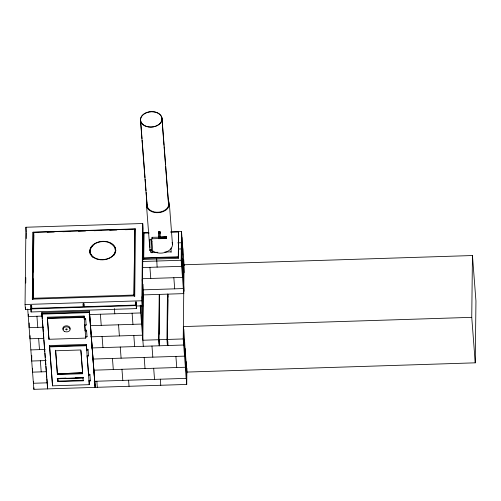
<?xml version="1.0" encoding="UTF-8"?>
<svg xmlns="http://www.w3.org/2000/svg" width="501" height="501" viewBox="0 0 501 501"><rect width="100%" height="100%" fill="white"/><g stroke="black" fill="none" stroke-linecap="round" stroke-linejoin="round"><path stroke-width="0.75" d="M152.047 237.555L152.122 239.027L152.066 237.299L166.52 237.086L166.539 238.57L166.52 237.086M31.669 309.361L25.438 309.562L25.05 304.508L25.927 227.247L142.722 223.509L143.111 228.562L142.234 305.823L136.003 306.017M25.438 309.562L25.463 307.219M25.739 283.027L25.802 277.567M26.246 238.545L26.309 233.084M28.306 314.196L28.281 316.544L42.309 316.093M29.19 322.976L29.133 327.66L43.556 327.197M30.029 335.657L29.991 338.782L43.687 338.344M30.893 305.334L31.131 308.365L83.128 306.75L83.166 303.656L83.886 303.637L83.849 306.725L135.402 305.078L135.433 301.984L136.153 301.959L136.391 304.996L136.347 308.597L31.087 311.973L30.893 305.334L31.619 305.309L31.851 308.347M31.087 311.973L31.131 308.365M31.582 308.403L31.619 305.309M33.079 232.17L32.321 299.128L134.694 295.847L134.731 296.354L135.452 228.888L33.079 232.17L32.358 299.629M31.763 355.553L31.701 361.027L46.123 360.563M33.31 278.925L33.085 299.091L33.767 232.358L134.706 229.126L134.017 295.859L134.706 229.126M33.392 271.949L33.811 234.719M32.603 368.235L32.559 372.143L46.255 371.704M33.429 381.718L33.417 383.265L47.708 382.808M186.911 368.16L186.723 384.436L33.88 389.333L33.899 387.818M41.84 312.561L41.821 314.108L89.403 312.586L95.159 387.398L89.422 311.033L41.84 312.561L42.322 318.793M85.715 336.766L85.696 338.106L48.929 339.283L47.351 317.221L84.118 316.043L84.287 319.206M48.929 339.283L48.941 337.943M89.297 383.321L89.278 384.662L52.511 385.839L49.53 345.577L86.297 344.4L86.648 349.83M52.511 385.839L52.524 384.499M57.421 374.535L55.598 350.262L57.421 374.535L82.659 373.727L82.665 373.214L57.427 374.022M57.972 381.098L83.21 380.29L83.204 380.804L57.966 381.612L57.797 378.825M82.646 372.8L57.415 373.815L82.646 372.8L80.955 350.769M85.696 338.106L84.118 316.043M89.278 384.662L86.297 344.4M87.581 362.624L87.587 362.11M89.403 312.586L89.422 311.033M94.77 382.344L94.777 381.831M136.347 308.597L136.153 301.959M140.837 305.122L140.75 312.937L89.078 314.59M141.821 305.303L141.608 324.059L90.606 325.694M142.234 305.823L141.846 300.763L142.722 223.509M143.035 284.324L142.459 335.182L90.706 336.835M149.254 232.984L143.868 233.153L143.624 258.384L178.231 257.276M178.513 232.552L178.312 258.284L143.706 259.393L143.868 233.153M149.824 250.212L149.937 239.91M150.876 250.976L150.857 252.498L157.846 252.272M151.552 250.156L151.671 239.854M156.688 258.723L157.126 267.102M160.038 236.986A0.864 0.607 0.6 0 1 160.176 237.286L160.132 236.679L158.397 236.735L158.435 237.205A0.864 0.607 0.6 0 1 159.888 236.867M158.504 232.195L158.448 237.342L158.397 236.735M159.262 236.71L159.324 231.556M158.711 339.728L159.224 294.4L143.367 294.907L142.848 340.235L158.711 339.728L159.18 345.79M159.468 345.784L158.999 339.716L159.512 294.394L167.447 294.137L167.91 300.205L167.678 320.521M160.232 232.138L160.12 237.299L166.495 236.867M159.199 344.231L159.243 340.323M159.312 334.067L159.569 311.409M159.487 344.218L159.531 340.311M167.585 329.119L167.397 345.527L166.933 339.465L167.447 294.137M167.873 341.607L167.829 345.515L167.365 339.446L167.879 294.125L183.735 293.617M171.079 252.354L171.085 248.051M178.312 258.284L178.475 232.044L170.785 232.295M183.748 293.749L181.174 260.251L181.5 231.412L170.772 231.756M181.963 237.474L181.638 266.319L142.704 267.565M182.821 248.596L182.496 277.441L142.841 278.713M183.679 259.718L183.347 288.563L142.973 289.854M186.723 384.436L183.222 338.939L184.067 264.772L472.449 255.535L475.95 301.026L475.249 362.83L186.867 372.074L183.366 326.577L471.748 317.34L475.249 362.83M183.867 329.376L183.692 345.007L91.558 347.957M184.706 342.202L184.55 356.13L93.224 359.054M185.614 348.709L185.401 367.246L94.082 370.176M186.447 361.747L186.259 378.368L94.188 381.317M471.748 317.34L472.449 255.535M158.479 238.708L166.551 238.539M33.116 232.677L38.59 232.502M47.182 232.226L54.214 232.001M62.813 231.725L69.846 231.5M78.444 231.224L85.477 230.999M94.075 230.723L101.108 230.498M109.7 230.222L116.739 229.997M125.331 229.721L132.364 229.496M143.392 232.633L148.678 232.464M160.126 237.161L166.507 236.948M161.623 238.288L163.739 238.219M152.085 238.783L166.557 238.307M158.429 238.576L166.557 238.451M177.767 242.86L181.368 242.741L181.838 248.809M178.419 249.016L181.299 248.922L181.769 254.99M164.829 252.047L171.041 251.853M178.193 256.769L143.587 257.877L143.706 259.393M142.309 261.497L181.174 260.251M33.022 298.283L133.955 295.051M25.05 304.508L141.846 300.763M135.671 305.015L136.391 304.996M30.855 308.942L136.115 305.566M47.338 318.047L84.112 316.87M47.332 318.561L84.105 317.383M158.999 339.716L166.933 339.465M167.365 339.446L183.222 338.939M49.524 346.404L86.291 345.227M49.518 346.917L86.285 345.74M30.849 349.905L45.14 349.447M55.592 350.775L80.83 349.967L82.659 373.727M59.857 378.311L66.026 378.117M75.282 377.817L81.45 377.622M57.183 378.775L83.586 377.929M152.861 251.014L155.216 252.241A11.479 8.173 -4.4 0 0 166.683 251.871L169.069 250.494A11.479 8.173 -4.4 0 0 172.125 242.49M181.5 231.412L184.13 265.649M181.894 243.655L182.752 254.777M183.604 265.899L184.117 272.569M182.702 258.898L183.56 270.02M181.706 260.138L182.564 271.26M183.422 282.382L184.105 291.275M178.475 232.044L178.594 233.56M186.385 367.039L186.854 373.101M183.761 338.826L184.619 349.948M185.47 361.064L186.328 372.187M169.382 204.157L172.494 244.594M161.986 117.986L168.699 205.228M161.886 117.998L163.984 145.259M164.103 146.818L165.487 164.735M165.606 166.294L168.543 204.458M173.841 277.717L174.699 288.839M175.895 356.405L176.753 367.527M167.879 294.125L168.111 297.156M151.935 241.094L152.755 251.796M140.637 120.76L142.015 138.671M142.134 140.23L143.511 158.147M143.63 159.706L144.532 171.386M144.651 172.945L145.008 177.617M145.133 179.176L146.029 190.862M146.148 192.422L147.169 205.66M140.537 120.772L147.188 207.232M160.301 379.201L160.771 385.263M146.455 204.89L149.567 245.327A11.479 8.173 -4.4 0 0 149.937 247.438M149.918 267.334L150.77 278.456M151.966 346.022L152.824 357.144M153.682 368.266L154.533 379.382M142.178 279.477L143.549 297.268M142.046 296.698L142.791 306.336M135.452 228.888L135.495 229.395M140.706 305.272L140.819 306.756M141.677 317.878L142.534 329M140.18 305.522L143.317 346.297M144.175 357.42L145.027 368.542M132.101 313.213L132.953 324.335M133.811 335.457L134.669 346.579M128.582 380.215L129.045 386.284M118.537 324.798L119.388 335.92M120.246 347.036L121.104 358.159M121.956 369.281L122.814 380.403M114.397 308.578L114.798 313.77M112.449 358.434L113.307 369.556M100.375 314.233L101.233 325.349M102.085 336.472L102.943 347.594M96.862 381.23L97.326 387.298M95.165 386.885L89.41 312.067L41.827 313.595L47.576 388.92L47.476 385.814M85.658 318.855A0.72 0.514 -4.4 0 1 84.575 319.331A0.72 0.514 -4.4 0 1 84.588 318.442A0.72 0.514 -4.4 0 1 85.658 318.855L86.128 324.917M86.554 330.478A0.72 0.514 -4.4 0 1 85.471 330.961A0.72 0.514 -4.4 0 1 85.477 330.065A0.72 0.514 -4.4 0 1 86.554 330.478L87.024 336.547M88.038 349.667A0.72 0.514 -4.4 0 1 86.955 350.143A0.72 0.514 -4.4 0 1 86.967 349.253A0.72 0.514 -4.4 0 1 88.038 349.667L88.508 355.729M89.917 374.642A0.72 0.514 -4.4 0 1 88.834 375.124A0.72 0.514 -4.4 0 1 88.84 374.228A0.72 0.514 -4.4 0 1 89.917 374.642L90.387 380.704M83.886 303.637L84.118 306.668M83.166 303.656L83.398 306.693M84.7 324.573L85.17 330.698M87.118 355.967L88.633 374.761M89.115 380.985L89.284 384.148M83.204 380.804L82.972 377.253L82.966 377.773L57.734 378.581L57.966 381.612M47.351 317.221L48.935 338.77M49.53 345.577L52.517 385.325M42.441 320.352L43.337 332.044M43.455 333.603L43.819 338.275M43.938 339.835L44.839 351.527M44.958 353.08L45.315 357.758M45.434 359.317L45.854 364.772M45.979 366.331L46.336 371.009M46.455 372.562L46.818 377.24M46.937 378.8L47.357 384.254M33.767 232.358L33.83 233.165M36.93 316.263L37.788 327.385M38.646 338.507L39.498 349.623M40.356 360.745L41.214 371.867M25.927 227.247L26.315 232.301M27.712 309.13L33.88 389.333M90.243 254.189A12.995 9.256 -4.4 0 1 91.213 247.657M91.62 247.112A12.995 9.256 -4.4 0 1 93.123 245.584M110.101 243.448A12.995 9.256 -4.4 0 1 111.441 244.144M112.631 244.964A12.995 9.256 -4.4 0 1 115.13 248.02M115.368 248.59A12.995 9.256 -4.4 0 1 115.781 250.976M115.017 248.665A12.638 8.999 -4.4 0 1 113.683 255.548M93.255 257.639A12.638 8.999 -4.4 0 1 90.643 249.448M158.723 231.756A0.864 0.607 0.6 0 0 158.598 231.888A0.87 0.601 11 0 1 158.717 231.744M160.095 231.838A0.864 0.607 0.6 0 0 159.951 231.719A0.864 0.607 -9.9 0 1 160.088 231.819M151.509 240.574A0.864 0.62 -4.4 0 1 151.496 241.645M150.081 240.211A0.864 0.607 0.6 0 1 150.757 239.278A0.864 0.607 0.6 0 1 151.578 240.161M152.529 252.661A0.864 0.62 -4.4 0 1 152.348 252.761M151.484 252.792A0.864 0.62 -4.4 0 1 151.17 252.573M152.498 251.277A0.864 0.62 -4.4 0 1 152.104 252.322A0.864 0.62 -4.4 0 1 151.051 251.602M168.349 200.726A11.479 8.173 -4.4 0 1 165.963 210.057L163.57 211.435A11.479 8.173 -4.4 0 1 152.11 211.798L149.749 210.577A11.479 8.173 -4.4 0 1 146.868 202.761M168.386 202.191A10.828 7.709 -4.4 0 1 165.505 209.744L163.251 211.04A10.828 7.709 -4.4 0 1 152.436 211.391L150.212 210.232A10.828 7.709 -4.4 0 1 147.106 204.871M160.051 233.184A0.939 0.645 11 0 0 159.55 232.057L159.312 232.026A0.939 0.645 11 0 0 158.579 232.959M159.318 232.069A0.864 0.607 -9.9 0 1 160.132 232.89M63.326 329.501A3.607 2.53 0.6 0 1 66.17 325.813A3.607 2.53 0.6 0 1 69.971 329.094M85.921 324.56A0.72 0.514 -4.4 0 1 85.59 325.431A0.72 0.514 -4.4 0 1 84.713 324.83M86.93 336.29A0.72 0.514 -4.4 0 1 86.391 337.073A0.72 0.514 -4.4 0 1 85.608 336.459M89.854 380.228A0.72 0.514 -4.4 0 1 90.337 380.885A0.72 0.514 -4.4 0 1 89.353 381.205A0.72 0.514 -4.4 0 1 89.04 380.491M88.414 355.478A0.72 0.514 -4.4 0 1 87.969 356.242A0.72 0.514 -4.4 0 1 87.068 355.779M96.161 258.817A12.995 9.256 -4.4 0 0 115.718 250.162A12.995 9.256 -4.4 0 0 96.349 242.76A12.995 9.256 -4.4 0 0 96.161 258.817M96.349 258.591A12.638 8.999 -4.4 0 0 115.362 250.174A12.638 8.999 -4.4 0 0 96.524 242.979A12.638 8.999 -4.4 0 0 96.349 258.591M150.106 250.632A0.864 0.607 0.6 0 0 151.534 250.312A0.864 0.607 0.6 0 0 150.419 249.604A0.864 0.607 0.6 0 0 150.106 250.632M144.714 125.682A10.728 7.64 -4.4 0 0 161.879 119.996A10.728 7.64 -4.4 0 0 147.188 112.456A10.728 7.64 -4.4 0 0 144.714 125.682M144.651 125.738A10.828 7.709 -4.4 0 0 161.98 120.002A10.828 7.709 -4.4 0 0 147.15 112.393A10.828 7.709 -4.4 0 0 144.651 125.738M66.119 329.79A0.72 0.507 0.6 0 0 67.228 329.389A0.72 0.507 0.6 0 0 66.163 328.913A0.72 0.507 0.6 0 0 66.119 329.79M64.591 331.499A3.607 2.53 0.6 0 0 70.115 329.47A3.607 2.53 0.6 0 0 64.811 327.122A3.607 2.53 0.6 0 0 64.591 331.499"/></g></svg>
